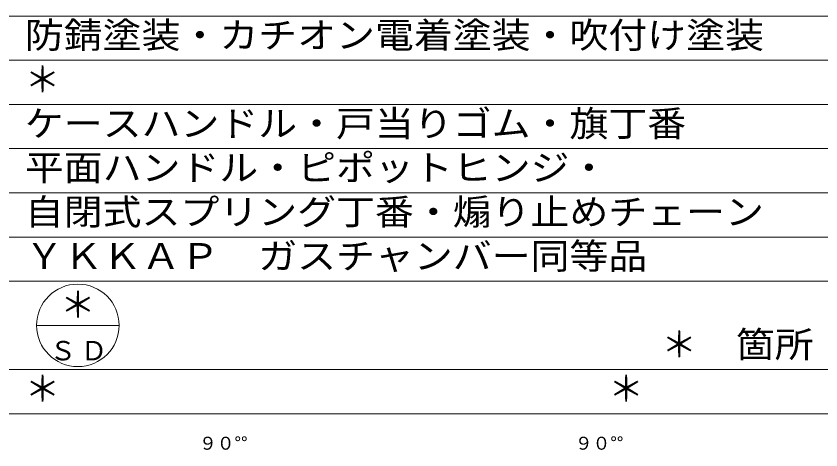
# Model space of a CAD drawing. Units: millimetres, scale not verified. Extents: x -14850 to 14850, y -10500 to 10500.
# Drawn here: x -9249 to -4699, y 2708 to 5163 of the extents above; entities that cross this region are included whole.
import ezdxf
from ezdxf.enums import TextEntityAlignment as Align

# ---------------------------------------------------------------- set-up
doc = ezdxf.new("R2010")
doc.units = ezdxf.units.MM
doc.header["$LTSCALE"] = 50
doc.layers.add('0-0_0', color=7, linetype='Continuous')
doc.layers.add('0-1_USER1', color=7, linetype='Continuous', lineweight=9)
doc.layers.add('0-4_YKK_12', color=4, linetype='Continuous', lineweight=9)
doc.styles.add('ＭＳ ゴシック', font='')
doc.styles.get('ＭＳ ゴシック').set_extended_font_data('MS Gothic')

msp = doc.modelspace()

# ---------------------------------------------------------------- linework, layer by layer
at = {"layer": '0-1_USER1'}
for p, q in [((-13949.96, 5162.94), (13950.04, 5162.94)), ((-13949.96, 4912.94), (13950.04, 4912.94)), ((-13949.96, 4662.94), (13950.04, 4662.94)), ((-13949.96, 4412.94), (13950.04, 4412.94)), ((-13949.96, 4162.94), (13950.04, 4162.94)), ((-13949.96, 3912.94), (13950.04, 3912.94)), ((-13949.96, 3662.94), (13950.04, 3662.94)), ((-9133.29, 3412.94), (-8666.63, 3412.94)), ((-13949.96, 3162.94), (13950.04, 3162.94)), ((-13949.96, 2912.94), (13950.04, 2912.94))]:
    msp.add_line(p, q, dxfattribs=at)
msp.add_circle((-8899.96, 3412.94), 233.33, dxfattribs=at)

# ---------------------------------------------------------------- texts
at = {"layer": '0-0_0', "style": 'ＭＳ ゴシック', "width": 1.1}
for s, p in [('防錆塗装・カチオン電着塗装・吹付け塗装', (-9199.96, 4937.94)), ('ケースハンドル・戸当りゴム・旗丁番', (-9199.96, 4437.94)), ('平面ハンドル・ピポットヒンジ・', (-9199.96, 4187.94)), ('自閉式スプリング丁番・煽り止めチェーン', (-9199.96, 3937.94)), ('ＹＫＫＡＰ\u3000ガスチャンバー同等品', (-9199.96, 3687.94))]:
    msp.add_text(s, height=146.6, dxfattribs=at).set_placement(p, align=Align.BOTTOM_LEFT)
at = {"layer": '0-0_0', "style": 'ＭＳ ゴシック'}
for p in [(-9199.96, 4687.94), (-8999.96, 3412.94), (-5599.96, 3187.94), (-9199.96, 2937.94), (-5899.96, 2937.94)]:
    msp.add_text('＊', height=146.6, dxfattribs=at).set_placement(p, align=Align.BOTTOM_LEFT)
at = {"layer": '0-1_USER1', "style": 'ＭＳ ゴシック', "width": 1.1}
msp.add_text('箇所', height=146.6, dxfattribs=at).set_placement((-5179.96, 3187.94), align=Align.BOTTOM_LEFT)
at = {"layer": '0-1_USER1', "insert": (-9059.96, 3212.94), "char_height": 110, "attachment_point": 7, "style": 'ＭＳ ゴシック'}
msp.add_mtext('\\T1.17;ＳＤ', dxfattribs=at)
at = {"layer": '0-4_YKK_12', "style": 'ＭＳ ゴシック'}
for p in [(-8214.39, 2687.55), (-6089.38, 2687.55)]:
    msp.add_text('９０%%d%%d', height=73.31, dxfattribs=at).set_placement(p, align=Align.BOTTOM_LEFT)

doc.saveas('drawing.dxf')
